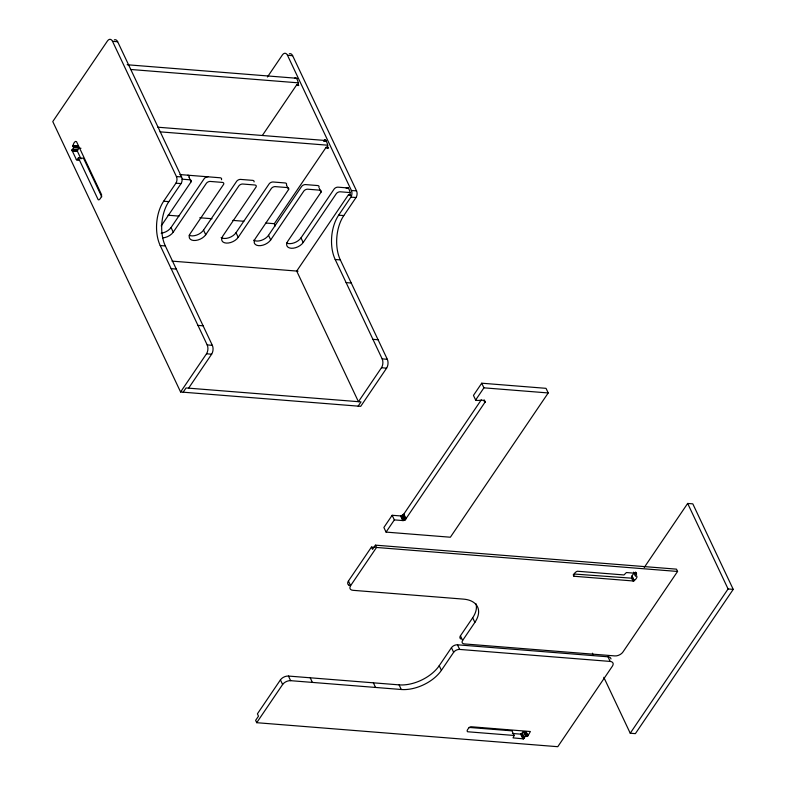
<?xml version="1.0" encoding="UTF-8"?>
<svg xmlns="http://www.w3.org/2000/svg" width="786" height="786" viewBox="0 0 786 786"><rect width="100%" height="100%" fill="white"/><g stroke="black" fill="none" stroke-linecap="round" stroke-linejoin="round"><path stroke-width="1.18" d="M78.394 157.858L77.097 159.715L76.409 159.666L72.214 150.784L73.579 147.67C71.664 146.009 74.935 139.869 76.497 141.618L101.581 194.702C102.092 196.736 99.105 200.931 98.181 199.723L78.394 157.858L83.542 158.271L101.767 196.824M80.968 158.88L77.342 151.109L78.728 148.082L78.227 145.852L73.078 145.449M72.224 149.871L77.421 150.087M392.155 515.282L394.346 519.9L403.051 520.578L405.497 519.408L484.854 402.442C486.2 398.266 476.915 401.558 475.638 400.025L473.457 395.407L481.73 383.204L546.024 388.333L548.215 392.951L450.368 537.221L386.064 532.102L383.882 527.475L392.155 515.282L400.87 515.95L403.523 514.516L481.297 399.838M323.852 141.038C325.817 136.705 330.051 149.261 326.111 147.316L274.314 223.696L275.346 225.887M346.282 188.276C348.375 184.366 352.374 196.539 348.503 194.682L296.705 271.062L358.445 401.695L381.475 367.74A6.288 3.586 -85.4 0 0 382.163 358.878L335.19 259.498A31.44 17.95 -85.4 0 1 338.648 215.168L350.88 197.129A4.716 2.692 -85.4 0 0 351.401 190.487L287.489 55.275A6.288 3.586 -85.4 0 0 282.429 54.892L267.427 77.008M635.334 575.853L636.581 573.957L636.267 573.328L626.393 572.542L623.986 574.949L577.386 571.235C575.676 571.432 572.228 575.499 573.986 576.246L633.084 580.962C635.471 580.815 639.244 575.136 635.334 575.853L633.585 572.149M294.554 78.197C296.951 75.456 300.291 86.755 296.627 84.937L262.367 135.457M632.543 579.066L633.064 578.27L574.094 574.035M180.593 391.988L206.502 353.798A6.288 3.586 -85.4 0 0 207.19 344.926L160.216 245.546A31.44 17.95 -85.4 0 1 163.675 201.216L175.907 183.187A4.716 2.692 -85.4 0 0 176.428 176.536L112.516 41.324A6.288 3.586 -85.4 0 0 107.456 40.951L52.77 121.565L180.593 391.988L360.715 406.342L386.614 368.153A6.288 3.586 -85.4 0 0 387.311 359.29L340.328 259.901A31.44 17.95 -85.4 0 1 343.796 215.58L356.029 197.541A4.716 2.692 -85.4 0 0 356.549 190.89L292.638 55.688A6.288 3.586 -85.4 0 0 289.307 53.802M188.62 388.156L211.64 354.201A6.288 3.586 -85.4 0 0 212.338 345.339L165.355 245.959A31.44 17.95 -85.4 0 1 168.823 201.629L181.055 183.59A4.716 2.692 -85.4 0 0 181.576 176.948L117.664 41.737A6.288 3.586 -85.4 0 0 114.334 39.85M161.209 225.896L191.145 181.753L188.964 177.125M161.169 233.216A9.432 5.492 -25.3 0 0 171.053 227.527L204.154 178.727A3.144 1.827 -25.3 0 1 207.936 176.801M162.614 237.912A9.432 5.492 -25.3 0 0 173.244 232.145L206.335 183.354A3.144 1.827 -25.3 0 1 210.117 181.428L222.507 182.411A3.144 1.827 -25.3 0 1 223.637 184.337L190.291 233.511A9.432 5.492 -25.3 0 0 193.69 240.487A9.432 5.492 -25.3 0 0 205.726 234.739L238.826 185.938A3.144 1.827 -25.3 0 1 242.609 184.012L254.998 185.005A3.144 1.827 -25.3 0 1 256.118 186.93L222.772 236.095A9.432 5.492 -25.3 0 0 226.181 243.08A9.432 5.492 -25.3 0 0 238.217 237.323L271.308 188.532A3.144 1.827 -25.3 0 1 275.09 186.606L287.48 187.589A3.144 1.827 -25.3 0 1 288.609 189.524L255.263 238.689A9.432 5.492 -25.3 0 0 258.663 245.664A9.432 5.492 -25.3 0 0 270.698 239.917L303.799 191.116A3.144 1.827 -25.3 0 1 307.581 189.19L319.971 190.183A3.144 1.827 -25.3 0 1 321.091 192.108L287.745 241.273A9.432 5.492 -25.3 0 0 291.144 248.258A9.432 5.492 -25.3 0 0 303.19 242.51L336.28 193.71A3.144 1.827 -25.3 0 1 340.063 191.784L350.251 192.59M189.121 235.269A9.432 5.492 -25.3 0 0 203.545 230.111L236.635 181.32A3.144 1.827 -25.3 0 1 240.418 179.395L252.807 180.377A3.144 1.827 -25.3 0 1 254.065 181.939M221.131 237.598A9.432 5.492 -25.3 0 0 236.026 232.705L269.126 183.904A3.144 1.827 -25.3 0 1 272.909 181.979L285.298 182.971A3.144 1.827 -25.3 0 1 286.497 184.71M253.623 240.192A9.432 5.492 -25.3 0 0 268.517 235.299L301.608 186.498A3.144 1.827 -25.3 0 1 305.39 184.572L317.78 185.555A3.144 1.827 -25.3 0 1 318.91 187.49M183.167 392.194L186.046 387.95L361.02 401.892L358.141 406.136M286.585 243.041A9.432 5.492 -25.3 0 0 300.999 237.883L334.099 189.092A3.144 1.827 -25.3 0 1 337.882 187.156L348.07 187.962M280.425 679.89L257.405 713.835L258.496 716.144L255.617 720.389L256.717 722.698L557.775 746.7L612.451 666.076A6.288 3.665 -25.3 0 0 610.182 661.429L608 656.801L457.472 644.805A4.716 2.741 -25.3 0 0 451.449 647.674L439.217 665.713A31.44 18.304 -25.3 0 1 399.101 684.871L288.452 676.058A6.288 3.665 -25.3 0 0 280.425 679.89L282.616 684.508L256.717 722.698M348.512 584.912A6.288 3.665 -25.3 0 1 348.424 581.031L371.454 547.085L375.119 547.37M475.913 603.648A31.44 18.304 -25.3 0 1 472.681 617.767L460.449 635.805L462.64 640.423A4.716 2.741 -25.3 0 0 464.339 643.921L614.868 655.917A6.288 3.665 -25.3 0 0 622.895 652.085L677.571 571.461L676.481 569.152L375.423 545.15L372.544 549.394L371.454 547.085M386.064 532.102L394.346 519.9M475.638 400.025L483.921 387.832L481.73 383.204M462.64 640.423L474.872 622.394A31.44 18.304 -25.3 0 0 463.524 599.129L352.885 590.306A6.288 3.665 -25.3 0 1 350.615 585.649L376.514 547.459L375.423 545.15M282.616 684.508A6.288 3.665 -25.3 0 1 290.633 680.676L401.282 689.499A31.44 18.304 -25.3 0 0 441.408 670.33L453.64 652.301A4.716 2.741 -25.3 0 1 459.653 649.423L610.182 661.429M468.967 727.414L511.981 730.842L514.172 735.47L513.042 737.887L522.926 738.791L525.51 736.374L523.329 731.746C526.571 730.047 530.196 737.72 525.51 736.374M512.393 733.495L520.922 734.153L523.329 731.746M633.526 580.923L631.443 576.757L634.086 572.866M644.245 567.453L687.662 503.443L692.81 503.855L733.23 589.372L635.383 733.643L630.234 733.23L603.805 677.316M630.234 733.23L728.082 588.96L687.662 503.443M527.779 736.04L530.373 731.52L470.971 726.736C469.173 726.952 465.823 731.019 467.562 731.756L514.172 735.47M632.013 575.912L634.164 580.579M521.943 733.702L524.124 738.319M632.976 578.358L634.007 580.707M632.789 578.476L633.889 580.785L632.651 578.535M527.465 736.285L525.402 731.589M527.19 736.403L524.852 731.825M632.435 578.614L633.673 580.874M520.922 734.153L523.211 738.761M526.817 736.472L524.567 731.845M632.062 578.653L633.3 580.962M112.516 41.324L117.664 41.737M287.489 55.275L292.638 55.688M127.155 64.747L297.236 78.305M130.564 69.463L298.189 82.835M296.627 84.937L298.385 85.173M296.735 85.124L298.572 85.409M297 85.379L298.709 85.517M324.382 140.183L326.17 140.272M324.235 140.311L326.013 140.38M157.858 127.214L325.876 140.527M324.038 140.576L325.748 140.714M323.93 140.792L325.699 140.812M323.891 140.91L325.601 141.048M160.049 131.842L327.674 145.204M326.111 147.316L327.821 147.454M326.161 147.414L327.929 147.64M326.347 147.65L328.194 147.886M326.554 147.788L328.577 147.945M73.01 145.616L78.207 145.901M72.98 145.754L78.138 146.088M72.96 145.901L78.109 146.235M72.951 145.97L78.109 146.54M72.96 146.127L78.119 146.687M72.98 146.284L78.158 146.835M73.029 146.501L78.197 146.962M73.579 147.67L80.987 148.259M72.44 149.34L77.588 149.753M72.351 149.497L77.5 149.91L72.312 149.586M72.204 149.969L77.362 150.283M72.184 150.077L77.333 150.49M72.174 150.185L77.313 150.696M77.313 150.804L72.165 150.391L77.333 151M72.194 150.696L77.362 151.197M72.243 150.883L77.421 151.374M76.321 159.538L78.472 159.823M76.458 159.715L78.688 159.99M179.896 174.561L220.326 177.793A3.144 1.827 -25.3 0 1 221.446 179.719M346.43 187.942L348.198 187.982M346.371 188.05L348.09 188.188M176.428 176.536L181.576 176.948M351.401 190.487L356.549 190.89M182.077 179.179L190.025 179.817A3.144 1.827 -25.3 0 1 191.145 181.753M348.503 194.682L350.212 194.82M348.552 194.781L350.261 194.918M348.67 194.948L350.448 195.154M348.797 195.075L350.585 195.252M175.907 183.187L181.055 183.59M350.88 197.129L356.029 197.541M163.675 201.216L168.823 201.629M338.648 215.168L343.796 215.58M167.988 215.217L178.992 216.101M199.801 217.751L212.033 218.734M232.833 220.385L243.847 221.269M265.874 223.018L274.432 223.705M160.216 245.546L165.355 245.959M335.19 259.498L340.328 259.901M172.016 261.119L298.051 271.17M171.142 268.655L176.28 269.067M346.115 282.606L351.254 283.019M197.954 325.384L203.102 325.797M372.928 339.336L378.076 339.739M207.19 344.926L212.338 345.339M382.163 358.878L387.311 359.29M206.502 353.798L211.64 354.201M381.475 367.74L386.614 368.153M483.921 387.832L548.215 392.951M376.514 547.459L677.571 571.461M728.082 588.96L733.23 589.372M635.678 572.179L636.552 574.035M635.599 572.326L636.473 574.173M631.983 578.653L633.162 580.962M573.249 574.704L573.986 576.246M484.235 400.035L485.07 402.019M484.137 400.31L485.011 402.157M483.98 400.595L484.854 402.442M592.398 653.195L593.44 655.386M319.342 188.414L321.091 192.108M286.418 184.897L288.609 189.524M300.999 237.883L303.19 242.51M472.681 617.767L474.872 622.394M525.559 731.461L527.642 736.168M525.284 731.668L527.396 736.325L525.077 731.756M524.704 731.845L526.964 736.453M522.189 733.426L524.38 738.044M522.081 733.564L524.262 738.192M524.046 738.388L521.865 733.76L523.879 738.506M521.609 733.928L523.79 738.555M521.413 734.026L523.692 738.604M521.216 734.095L523.505 738.683M521.118 734.114L523.309 738.742M520.735 734.163L523.014 738.781M403.827 514.073L406.008 518.691M403.523 514.516L405.714 519.133M403.306 514.791L405.497 519.408M403.179 514.918L405.36 519.546M403.041 515.046L405.222 519.674M402.884 515.174L405.075 519.792M402.727 515.292L404.908 519.91M402.56 515.4L404.741 520.018M402.383 515.498L404.564 520.126M402.196 515.596L404.377 520.214M402.01 515.675L404.191 520.303M401.813 515.754L404.004 520.371M401.626 515.812L403.808 520.44M401.43 515.862L403.621 520.489M401.243 515.911L403.424 520.529M268.517 235.299L270.698 239.917M401.047 515.94L403.238 520.558M400.87 515.95L403.051 520.578M400.683 515.96L402.874 520.578M457.472 644.805L459.653 649.423M451.449 647.674L453.64 652.301M236.026 232.705L238.217 237.323M439.217 665.713L441.408 670.33M203.545 230.111L205.726 234.739M399.101 684.871L401.282 689.499M348.424 581.031L350.615 585.649M171.053 227.527L173.244 232.145M373.37 682.828L375.551 687.445M310.215 677.787L312.396 682.415M288.452 676.058L290.633 680.676M460.96 638.998A4.716 2.741 -25.3 0 1 460.449 635.805M349.465 585.432A6.288 3.665 -25.3 0 1 348.788 585.108M608 656.801A6.288 3.665 -25.3 0 1 610.987 658.943M187.834 175.199A3.144 1.827 -25.3 0 1 189.033 176.948"/></g></svg>
